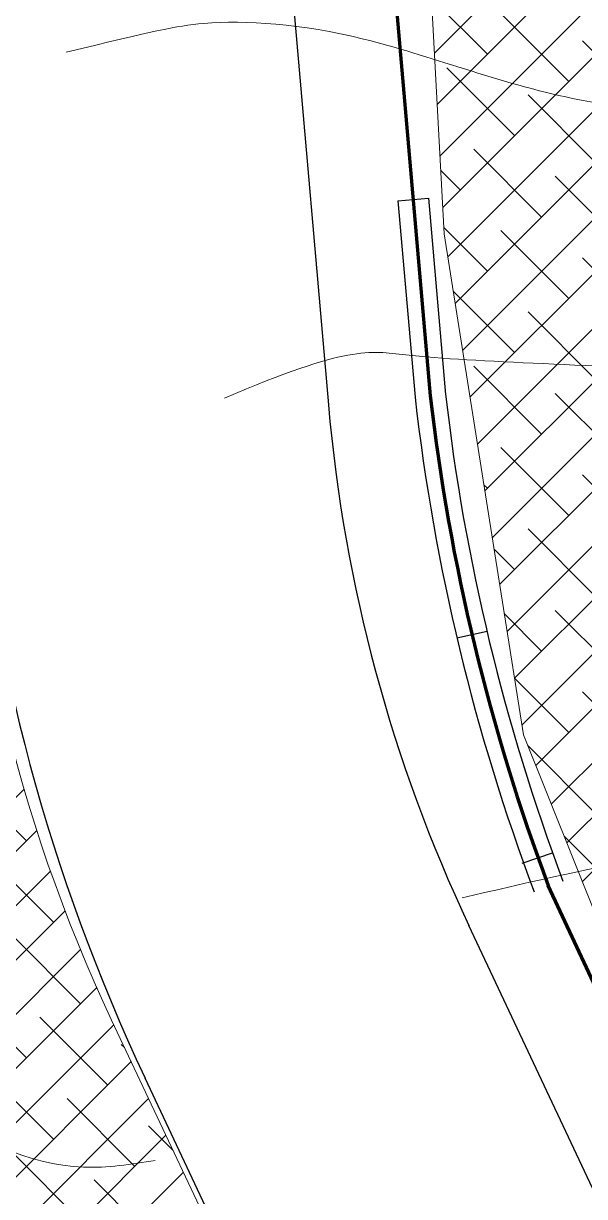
# Model space of a CAD drawing. Header units: millimetres. Extents: x 5637 to 6048, y 3385 to 3927.
# Drawn here: x 5677.47 to 5682.96, y 3628.25 to 3639.72 of the extents above; entities that cross this region are included whole.
import ezdxf

# ---------------------------------------------------------------- set-up
doc = ezdxf.new("R2010")
doc.units = ezdxf.units.MM
doc.layers.add('Contour Lines', color=253, linetype='Continuous')
doc.layers.add('fences', color=224, linetype='ограждение1', lineweight=80)
doc.layers.add('road', color=19, linetype='Continuous', lineweight=30)
doc.layers.add('plants1', color=7, linetype='Continuous', true_color=0x89ee5d)
doc.linetypes.add('ограждение1', pattern='A,0.25,-0.1,[133,ltypeshp.shx,S=0.1,R=0,X=-0.1,Y=0],-0.1,1', length=1.45)
pattern_1 = [(45, (2816.368087035456, -1263.747613335156), (-0.2651650429449553, 0.2651650429449554), []), (135, (2816.368087035456, -1263.747613335156), (-0.795495128834866, 0.2651650429449554), [0.9375, -0.5625])]

msp = doc.modelspace()

# ---------------------------------------------------------------- hatches: boundary and pattern name
at = {"layer": 'plants1'}
h = msp.add_hatch(dxfattribs=at)
h.set_pattern_fill('ANSI38', color=256, scale=3, style=0)
h.set_pattern_definition(pattern_1)
edge = h.paths.add_edge_path()
edge.add_line((5722.152672781176, 3655.680587536574), (5723.31450998077, 3642.143559019267))
edge.add_line((5723.31450998077, 3642.143559019267), (5716.579830417526, 3641.525491716067))
edge.add_line((5716.579830417526, 3641.525491716067), (5716.030395976127, 3647.87697919908))
edge.add_line((5716.030395976127, 3647.87697919908), (5685.929475186556, 3645.379551818678))
edge.add_line((5685.929475186556, 3645.379551818678), (5687.432638571114, 3629.362803289929))
edge.add_line((5687.432638571114, 3629.362803289929), (5683.853334543139, 3629.044355053508))
edge.add_line((5683.853334543139, 3629.044355053508), (5682.359528131288, 3632.766501153914))
edge.add_line((5682.359528131288, 3632.766501153914), (5681.58337296126, 3637.665259718611))
edge.add_line((5681.58337296126, 3637.665259718611), (5681.239477824154, 3644.060184158897))
edge.add_line((5681.239477824154, 3644.060184158897), (5680.86901770834, 3648.954936368574))
edge.add_arc((5684.026289544294, 3649.193895000167), 3.166301734472482, 89.05786846139392, 184.3281886559701, ccw=False)
edge.add_line((5684.078351638986, 3652.359768688742), (5685.841737197552, 3652.578693579684))
edge.add_line((5685.841737197552, 3652.578693579684), (5688.590168913133, 3652.872923269845))
edge.add_line((5688.590168913133, 3652.872923269845), (5688.884642509609, 3650.715236662775))
edge.add_line((5688.884642509609, 3650.715236662775), (5695.186391252373, 3651.264467187794))
edge.add_line((5695.186391252373, 3651.264467187794), (5695.009709390846, 3653.304460591259))
edge.add_line((5695.009709390846, 3653.304460591259), (5722.152672781176, 3655.680587536574))
h = msp.add_hatch(dxfattribs=at)
h.set_pattern_fill('ANSI38', color=256, scale=3, style=0)
h.set_pattern_definition(pattern_1)
edge = h.paths.add_edge_path()
edge.add_line((5671.149832404159, 3651.827131854981), (5672.214372543635, 3636.835818363209))
edge.add_line((5672.214372543636, 3636.835818363209), (5672.937664422372, 3637.080508881403))
edge.add_line((5672.937664422371, 3637.080508881403), (5681.417957380338, 3619.514235391289))
edge.add_line((5681.417957380338, 3619.514235391289), (5682.920725066329, 3620.264995560458))
edge.add_line((5682.920725066329, 3620.264995560458), (5678.33318909003, 3629.976240237559))
edge.add_arc((5692.426854510182, 3636.611563214281), 15.57751315135413, 180.9749275632226, 205.2111404493996, ccw=False)
edge.add_line((5676.851596413551, 3636.346513777457), (5675.524208768292, 3651.590453736439))
edge.add_arc((5673.312534143113, 3650.837092549477), 2.33646265231879, 18.81034723466603, 96.87222789498875)
edge.add_arc((5673.45629901659, 3650.572058604175), 2.619148696308601, 99.30158107172072, 152.2809053937507)

# ---------------------------------------------------------------- linework, layer by layer
at = {"layer": 'Contour Lines', "lineweight": 5, "ltscale": 0.5}
for points, knots in [([(5682.04230846919, 3646.957635741685), (5682.85006744278, 3646.742985282271), (5684.676835487923, 3646.257547654268), (5687.387004651519, 3645.681567882816), (5690.314800275235, 3644.292842933904), (5692.960963896216, 3645.784299793596), (5695.468541706527, 3647.043158967444), (5697.833203409456, 3645.830706394879), (5700.036319217725, 3646.366262389099), (5702.33950713164, 3646.536895636665), (5704.436841216761, 3645.554592447406), (5706.796616865979, 3642.510991682478), (5710.824478219534, 3640.585166142667), (5715.944461388894, 3638.696359332004), (5720.171654517964, 3636.14385724356), (5724.998261864371, 3633.729562020739), (5729.910340437938, 3632.19233916834), (5735.239488597326, 3631.430721387069), (5741.565102964071, 3631.912220713764), (5748.29001940029, 3631.933869842041), (5754.86151242797, 3632.512646549539), (5760.530443215589, 3632.069126250243), (5763.210922839381, 3631.634444626246), (5766.398538346702, 3631.072956286456), (5766.994708105632, 3630.980892822013)], [0, 0, 0, 0, 4.999935675284786, 11.30748529949665, 16.89589333992601, 23.0466793629984, 28.45483666754992, 32.6402653511955, 37.73096958447859, 41.63612867379494, 46.35345215543759, 50.84047470958503, 64.49852535094422, 72.09665450777305, 83.73005792009889, 93.962223473517, 104.4337248482697, 114.4741043820205, 126.0353485959603, 142.4429222094587, 154.480865230887, 166.6283638313604, 173.1886073353838, 177.127493838072, 177.127493838072, 177.127493838072, 177.127493838072]), ([(5677.888501106595, 3639.440925101992), (5678.740213835383, 3639.642533209339), (5679.255734898104, 3639.776941025446), (5680.74334722528, 3639.685051985802), (5682.659185090915, 3638.922213911776), (5684.728399079938, 3638.783903459809), (5687.071614712594, 3638.768003753298), (5689.209568044043, 3640.422139332793), (5691.645030474176, 3641.976004427697), (5694.031879475249, 3642.044293823217), (5696.40858723479, 3641.49951350513), (5696.300856982643, 3640.464615567826), (5696.212477065725, 3640.051546003461)], [0, 0, 0, 0, 3.049083502804285, 7.392305949843347, 11.83801504712287, 15.28202160942817, 19.84375510803678, 25.37435917883561, 31.03034648304349, 36.59025149651558, 40.32037402251179, 42.60887237654189, 42.60887237654189, 42.60887237654189, 42.60887237654189]), ([(5679.435040317036, 3636.058334424692), (5680.645375872549, 3636.573563180824), (5681.238454352913, 3636.420923177758), (5683.940486800083, 3636.361819454049), (5686.49958534255, 3636.172448106882), (5688.626430564447, 3636.954231797289), (5689.997005197516, 3635.019844887622), (5689.201816088002, 3632.324956901339), (5690.749782932125, 3629.525409291633), (5690.226609924428, 3626.752710111773), (5690.779274786662, 3625.428890867934), (5691.055084535126, 3624.903511521648)], [0, 0, 0, 0, 3.779253252794326, 10.90866755857314, 15.83110007597709, 19.59186249437827, 22.67426659865453, 27.65181652339996, 35.51537302822374, 40.37581902034376, 43.89386350335612, 43.89386350335612, 43.89386350335612, 43.89386350335612]), ([(5689.65211246628, 3624.903511521648), (5689.65152911539, 3624.904618617687), (5689.227817927345, 3625.709129127863), (5688.493009332098, 3627.777202533543), (5687.409342380106, 3630.383908620785), (5685.292495778946, 3631.83320176404), (5683.496679787342, 3631.578723927773), (5682.344348096953, 3631.309275346669), (5681.761656547496, 3631.173025157134)], [103.498478584111, 103.498478584111, 103.498478584111, 103.498478584111, 103.5059930544302, 108.9586716234214, 116.7214880541061, 119.900216156934, 123.4448270022782, 127.0706508115407, 127.0706508115407, 127.0706508115407, 127.0706508115407])]:
    msp.add_open_spline(points, degree=3, knots=knots, dxfattribs=at)
for points in [[(5647.501725452116, 3639.488615115973), (5649.071323717456, 3638.019924381518), (5651.909952282282, 3636.718125881407), (5654.414628318268, 3636.350954881938), (5657.520418906164, 3636.885024852338), (5660.592824931079, 3637.819645616389), (5663.297872484369, 3638.120063764068), (5665.668956818922, 3638.019924381503), (5668.240423360676, 3636.951784440701), (5670.71170414378, 3634.882257410883), (5672.515069179306, 3632.745977529279), (5674.48541047925, 3630.342659294181), (5676.489147032077, 3629.107620382441), (5678.05874529742, 3628.540170617854), (5678.760045607976, 3628.606930206228)], [(5647.698697580678, 3635.606117278704), (5648.934332627279, 3634.170806338435), (5651.73956593922, 3633.069286603441), (5655.74704973478, 3632.168038896984), (5660.055090806296, 3632.802248249943), (5662.626546658152, 3633.469837397089), (5666.572413860362, 3632.139394924247), (5669.744994954024, 3630.6373243956), (5672.850796231819, 3628.033727395382), (5676.223748842784, 3626.598416455111), (5677.993718625426, 3626.565036660922), (5679.596712143653, 3626.765315426042)], [(5648.03041592006, 3632.671329396223), (5649.366247415213, 3631.703322101393), (5652.104690221388, 3630.40153033787), (5655.043504544864, 3629.600422013971), (5658.717025121685, 3629.567042219782), (5661.455467927861, 3629.733941190715), (5664.594653768641, 3629.600422013965), (5671.117792129224, 3626.926380511662), (5673.822839682514, 3625.32416386387), (5676.561282488688, 3624.456302688187), (5679.032563271792, 3623.788713541036), (5681.169880836156, 3623.788713541036)]]:
    msp.add_spline(points, degree=3, dxfattribs=at)
at = {"layer": 'fences', "ltscale": 3}
for p, q in [((5680.362839320391, 3648.545223560522), (5681.448724297945, 3636.080455172679)), ((5682.599468531507, 3631.293552917397), (5689.328920876271, 3616.832958668563))]:
    msp.add_line(p, q, dxfattribs=at)
msp.add_arc((5701.47462967447, 3638.371681794983), 20.15655242307898, 186.5270082106174, 200.585175291365, dxfattribs=at)
at = {"layer": 'plants1', "color": 94, "lineweight": 9, "true_color": 0x0cac0c}
for points in [[(5722.152672781176, 3655.680587536574), (5723.31450998077, 3642.143559019267), (5716.579830417526, 3641.525491716067), (5716.030395976127, 3647.87697919908), (5685.929475186556, 3645.379551818678), (5687.432638571114, 3629.362803289929), (5683.853334543139, 3629.044355053508), (5682.359528131288, 3632.766501153914), (5681.58337296126, 3637.665259718611), (5681.239477824154, 3644.060184158897), (5680.86901770834, 3648.954936368574, -0.441419117983371), (5684.078351638986, 3652.359768688742), (5685.841737197552, 3652.578693579684), (5688.590168913133, 3652.872923269845), (5688.884642509609, 3650.715236662775), (5695.186391252373, 3651.264467187794), (5695.009709390846, 3653.304460591259), (5722.152672781176, 3655.680587536574)], [(5671.149832404159, 3651.827131854981), (5672.214372543636, 3636.835818363209), (5672.937664422371, 3637.080508881403), (5681.417957380338, 3619.514235391289), (5682.920725066329, 3620.264995560458), (5678.33318909003, 3629.976240237559, -0.1061464074246065), (5676.851596413551, 3636.346513777457), (5675.524208768293, 3651.590453736439, 0.3544224655677501), (5673.03296325423, 3653.15676878632, 0.235373528841981), (5671.137727330173, 3651.790321805755, 19.54522939684934)]]:
    msp.add_lwpolyline(points, format="xyb", dxfattribs=at)
at = {"layer": 'road', "lineweight": 30, "ltscale": 0.5}
for p, q in [((5679.366612485469, 3648.458435926719), (5680.452497463023, 3635.993667538876)), ((5681.132129989892, 3637.98625370894), (5681.299290272707, 3636.067437027608)), ((5681.430998040369, 3638.01228999908), (5681.598158323184, 3636.093473317749)), ((5690.30917445359, 3612.894382006945), (5681.826032641094, 3630.903400990551)), ((5687.142872072915, 3611.402896427358), (5678.659730260419, 3629.411915410961))]:
    msp.add_line(p, q, dxfattribs=at)
for points in [[(5681.132129989892, 3637.98625370894), (5681.430998040369, 3638.01228999908)], [(5681.709369649634, 3633.714368464114), (5682.006008051152, 3633.78151322399)], [(5682.348318335958, 3631.511509558427), (5682.642819779949, 3631.613189947226)]]:
    msp.add_lwpolyline(points, dxfattribs=at)
for centre, radius, start, end in [((5701.47462967447, 3638.371681794983), 20.30655242307898, 186.5270082106174, 200.585175291365), ((5701.47462967447, 3638.371681794983), 20.00655242307898, 186.5270082106174, 200.585175291365), ((5695.395899986854, 3637.295482045919), 15, 184.9788286882906, 205.2227630612788), ((5695.395899986854, 3637.295482045919), 18.5, 184.9788286882906, 205.2227630612788)]:
    msp.add_arc(centre, radius, start, end, dxfattribs=at)

doc.saveas('drawing.dxf')
